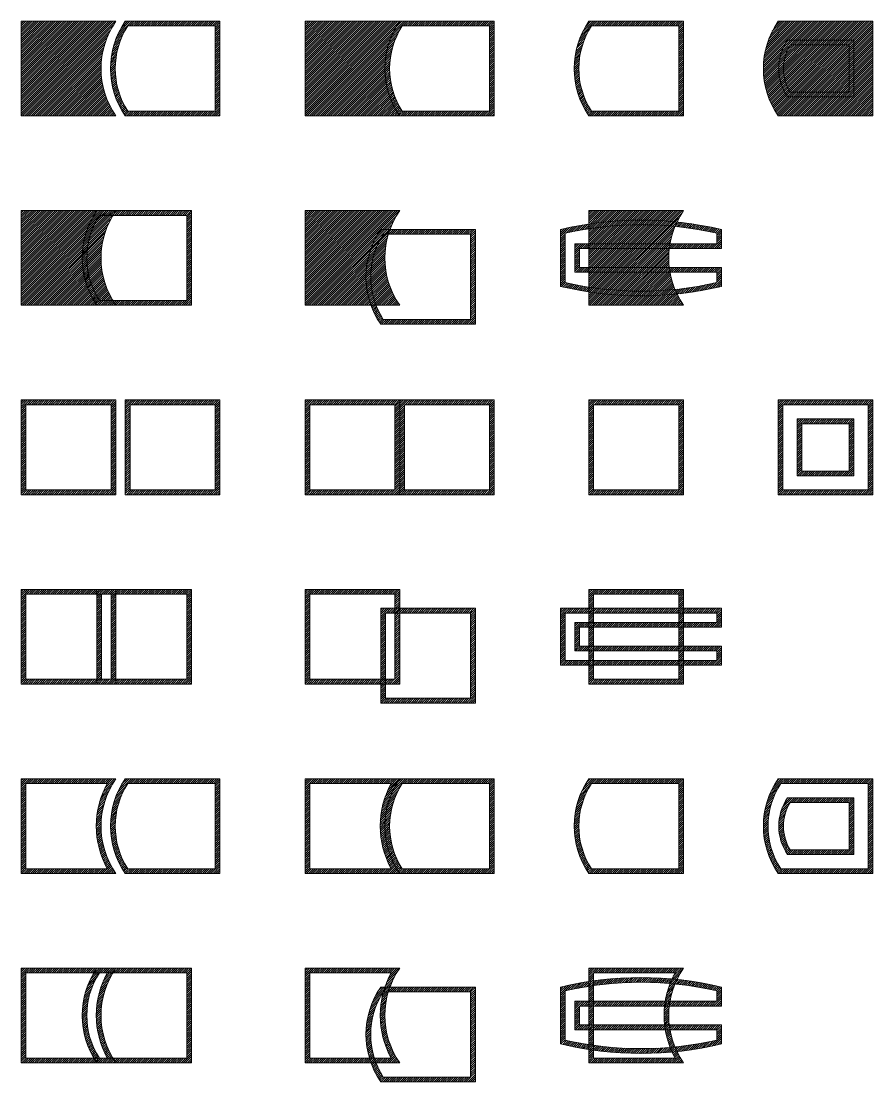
# Model space of a CAD drawing. Header units: millimetres. Extents: x 10 to 100, y -172 to 60.
# Drawn here: x 10 to 100, y -172 to -60 of the extents above; entities that cross this region are included whole.
import ezdxf

# ---------------------------------------------------------------- set-up
doc = ezdxf.new("R2010")
doc.units = ezdxf.units.MM
for name, color, linetype, lineweight, true_color in [('layer 22', 178, 'Continuous', 25, 0x000000), ('layer 23', 178, 'Continuous', 25, 0x000000), ('layer 24', 178, 'Continuous', 25, 0x000000), ('layer 25', 178, 'Continuous', 25, 0x000000), ('layer 26', 178, 'Continuous', 25, 0x000000), ('layer 27', 178, 'Continuous', 25, 0x000000), ('layer 28', 178, 'Continuous', 25, 0x000000), ('layer 29', 178, 'Continuous', 25, 0x000000), ('layer 30', 178, 'Continuous', 25, 0x000000), ('layer 31', 178, 'Continuous', 25, 0x000000), ('layer 32', 178, 'Continuous', 25, 0x000000), ('layer 33', 178, 'Continuous', 25, 0x000000), ('layer 34', 178, 'Continuous', 25, 0x000000), ('layer 35', 178, 'Continuous', 25, 0x000000), ('layer 36', 178, 'Continuous', 25, 0x000000), ('layer 37', 178, 'Continuous', 25, 0x000000), ('layer 38', 178, 'Continuous', 25, 0x000000), ('layer 39', 178, 'Continuous', 25, 0x000000), ('layer 40', 178, 'Continuous', 25, 0x000000), ('layer 41', 178, 'Continuous', 25, 0x000000), ('layer 42', 178, 'Continuous', 25, 0x000000)]:
    doc.layers.add(name, color=color, linetype=linetype, lineweight=lineweight, true_color=true_color)
pattern_1 = [(45, (0, 0), (-0.1122532015133644, 0.1122532015133644), [])]

msp = doc.modelspace()

# ---------------------------------------------------------------- hatches: boundary and pattern name
at = {"layer": 'layer 22', "lineweight": 0, "true_color": 0x00ffff, "transparency": 33554687}
h = msp.add_hatch(dxfattribs=at)
h.set_pattern_fill('ANSI31', color=4, scale=0.05, style=0)
h.set_pattern_definition(pattern_1)
edge = h.paths.add_edge_path(flags=0)
edge.add_line((10, -70), (20, -70))
edge.add_arc((27.21453078830334, -65), 8.777781866472694, 145.2762693996947, 214.7237306003053, ccw=False)
edge.add_line((20, -60), (10, -60))
edge.add_line((10, -60), (10, -70))
edge = h.paths.add_edge_path(flags=0)
edge.add_line((21, -70), (31, -70))
edge.add_line((31, -70), (31, -60))
edge.add_line((31, -60), (21, -60))
edge.add_arc((28.21453078830335, -65), 8.777781866472699, 145.2762693996948, 214.7237306003052)
edge = h.paths.add_edge_path(flags=0)
edge.add_line((21.26674893875566, -69.5), (30.5, -69.5))
edge.add_line((30.5, -69.5), (30.5, -60.5))
edge.add_line((30.5, -60.5), (21.26674893875566, -60.5))
edge.add_arc((28.21453078830335, -65), 8.277781866472699, 147.0693246584784, 212.9306753415216)
at = {"layer": 'layer 23', "lineweight": 0, "true_color": 0x00ffff, "transparency": 33554687}
h = msp.add_hatch(dxfattribs=at)
h.set_pattern_fill('ANSI31', color=4, scale=0.05, style=0)
h.set_pattern_definition(pattern_1)
edge = h.paths.add_edge_path(flags=0)
edge.add_line((40, -70), (50, -70))
edge.add_arc((57.21453078830334, -65), 8.777781866472694, 145.2762693996947, 214.7237306003053, ccw=False)
edge.add_line((50, -60), (40, -60))
edge.add_line((40, -60), (40, -70))
h = msp.add_hatch(dxfattribs=at)
h.set_pattern_fill('ANSI31', color=4, scale=0.05, style=0)
h.set_pattern_definition(pattern_1)
edge = h.paths.add_edge_path(flags=0)
edge.add_line((50, -70), (60, -70))
edge.add_line((60, -70), (60, -60))
edge.add_line((60, -60), (50, -60))
edge.add_arc((57.21453078830335, -65), 8.777781866472699, 145.2762693996948, 214.7237306003052)
edge = h.paths.add_edge_path(flags=0)
edge.add_line((50.26674893875566, -69.5), (59.5, -69.5))
edge.add_line((59.5, -69.5), (59.5, -60.5))
edge.add_line((59.5, -60.5), (50.26674893875566, -60.5))
edge.add_arc((57.21453078830335, -65), 8.277781866472699, 147.0693246584784, 212.9306753415216)
at = {"layer": 'layer 24', "lineweight": 0, "true_color": 0x00ffff, "transparency": 33554687}
h = msp.add_hatch(dxfattribs=at)
h.set_pattern_fill('ANSI31', color=4, scale=0.05, style=0)
h.set_pattern_definition(pattern_1)
edge = h.paths.add_edge_path(flags=0)
edge.add_line((80, -60), (70, -60))
edge.add_arc((77.21453078830336, -65.00000000000001), 8.777781866472708, 145.2762693996947, 214.7237306003051)
edge.add_line((69.99999999999999, -70), (80, -70))
edge.add_line((80, -70), (80, -60))
edge = h.paths.add_edge_path(flags=0)
edge.add_line((70.26674893875567, -69.5), (79.5, -69.5))
edge.add_line((79.5, -69.5), (79.5, -60.5))
edge.add_line((79.5, -60.5), (70.26674893875567, -60.5))
edge.add_arc((77.21453078830335, -65), 8.277781866472699, 147.0693246584783, 212.9306753415216)
at = {"layer": 'layer 25', "lineweight": 0, "true_color": 0x00ffff, "transparency": 33554687}
h = msp.add_hatch(dxfattribs=at)
h.set_pattern_fill('ANSI31', color=4, scale=0.05, style=0)
h.set_pattern_definition(pattern_1)
edge = h.paths.add_edge_path(flags=0)
edge.add_line((90, -70), (100, -70))
edge.add_line((100, -70), (100, -60))
edge.add_line((100, -60), (90, -60))
edge.add_arc((97.21453078830335, -65), 8.777781866472699, 145.2762693996948, 214.7237306003052)
at = {"layer": 'layer 26', "lineweight": 0, "true_color": 0x00ffff, "transparency": 33554687}
h = msp.add_hatch(dxfattribs=at)
h.set_pattern_fill('ANSI31', color=4, scale=0.05, style=0)
h.set_pattern_definition(pattern_1)
edge = h.paths.add_edge_path(flags=0)
edge.add_line((10, -90), (20, -90))
edge.add_arc((27.21453078830334, -85), 8.777781866472694, 145.2762693996947, 214.7237306003053, ccw=False)
edge.add_line((20, -80), (10, -80))
edge.add_line((10, -80), (10, -90))
h = msp.add_hatch(dxfattribs=at)
h.set_pattern_fill('ANSI31', color=4, scale=0.05, style=0)
h.set_pattern_definition(pattern_1)
edge = h.paths.add_edge_path(flags=0)
edge.add_line((20, -90), (28, -90))
edge.add_line((28, -90), (28, -80))
edge.add_line((28, -80), (20, -80))
edge.add_line((20, -80), (18, -80))
edge.add_arc((25.21453078830332, -85), 8.77778186647266, 145.2762693996948, 149.1589601929097)
edge.add_arc((25.21453078830336, -85), 8.777781866472708, 149.1589601929097, 210.8410398070903)
edge.add_arc((25.21453078830338, -85), 8.777781866472747, 210.8410398070905, 214.7237306003054)
edge.add_line((18.00000000000001, -90.00000000000004), (20, -90))
edge = h.paths.add_edge_path(flags=0)
edge.add_arc((25.21453078830335, -85), 8.277781866472699, 147.0693246584784, 212.9306753415216)
edge.add_line((18.26674893875566, -89.5), (19.10113221792302, -89.5))
edge.add_line((19.10113221792302, -89.5), (19.67798950629759, -89.5))
edge.add_line((19.67798950629759, -89.5), (27.5, -89.5))
edge.add_line((27.5, -89.5), (27.5, -80.5))
edge.add_line((27.5, -80.5), (19.67798950629759, -80.5))
edge.add_line((19.67798950629759, -80.5), (19.10113221792302, -80.5))
edge.add_line((19.10113221792302, -80.5), (18.26674893875566, -80.5))
at = {"layer": 'layer 27', "lineweight": 0, "true_color": 0x00ffff, "transparency": 33554687}
h = msp.add_hatch(dxfattribs=at)
h.set_pattern_fill('ANSI31', color=4, scale=0.05, style=0)
h.set_pattern_definition(pattern_1)
edge = h.paths.add_edge_path(flags=0)
edge.add_arc((57.21453078830334, -85), 8.777781866472688, 145.2762693996947, 160.0151297350857, ccw=False)
edge.add_line((50, -80), (40, -80))
edge.add_line((40, -80), (40, -90))
edge.add_line((40, -90), (46.96532146283603, -90))
edge.add_arc((55.21453078830336, -86.99999999999999), 8.777781866472719, 199.9848702649143, 214.7237306003053)
edge.add_line((48, -92), (58, -92))
edge.add_line((58, -92), (58, -82))
edge.add_line((58, -82), (48.96532146283603, -82))
edge = h.paths.add_edge_path(flags=0)
edge.add_arc((55.21453078830337, -87.00000000000001), 8.277781866472711, 201.2486407853249, 212.9306753415214)
edge.add_line((48.26674893875566, -91.5), (57.5, -91.5))
edge.add_line((57.5, -91.5), (57.5, -82.5))
edge.add_line((57.5, -82.5), (48.80028961661252, -82.5))
edge.add_arc((57.21453078830334, -85), 8.777781866472692, 163.4525086522772, 214.7237306003053)
edge.add_line((50, -90), (47.4995017780595, -90))
at = {"layer": 'layer 28', "lineweight": 0, "true_color": 0x00ffff, "transparency": 33554687}
h = msp.add_hatch(dxfattribs=at)
h.set_pattern_fill('ANSI31', color=4, scale=0.05, style=0)
h.set_pattern_definition(pattern_1)
edge = h.paths.add_edge_path(flags=0)
edge.add_arc((87.21453078830329, -85.00000000000004), 8.777781866472685, 145.2762693996943, 154.3137927756256, ccw=False)
edge.add_line((80, -80), (70, -80))
edge.add_line((70, -80), (70, -81.41329884846775))
edge.add_arc((75.5, -117.5000000000009), 36.50342449688882, 98.66580211754861, 103.4652080948114)
edge.add_line((67, -82), (67.00000000000001, -88))
edge.add_arc((75.50000000000017, -52.49999999999924), 36.50342449688873, 256.5347919051883, 261.334197882451)
edge.add_line((69.99999999999996, -88.58670115153225), (70, -90))
edge.add_line((70, -90), (80, -90))
edge.add_arc((87.21453078830335, -84.99999999999999), 8.777781866472715, 205.686207224374, 214.7237306003053, ccw=False)
edge.add_arc((75.49999999999993, -52.49999999999899), 36.50342449688896, 275.9818666674572, 283.4652080948114)
edge.add_line((83.99999999999999, -88), (84, -86))
edge.add_line((84, -86), (78.49389695265947, -86))
edge.add_arc((87.2145307883033, -85), 8.777781866472672, 173.4584332226382, 186.5415667773618, ccw=False)
edge.add_line((78.49389695265945, -84), (84, -84))
edge.add_line((84, -84), (84, -82))
edge.add_arc((75.49999999999991, -117.5000000000008), 36.50342449688876, 76.53479190518846, 84.01813333254272)
edge = h.paths.add_edge_path(flags=0)
edge.add_arc((75.50000000000017, -52.49999999999909), 36.0034244968889, 257.1616537005195, 261.2129051655607, ccw=False)
edge.add_line((67.49999999999996, -87.60336985964614), (67.5, -82.39663014035386))
edge.add_arc((75.50000000000001, -117.5000000000008), 36.00342449688876, 98.7870948344389, 102.83834629948018, ccw=False)
edge.add_line((70.00000000000006, -81.91915437341163), (70, -83.5))
edge.add_line((70, -83.5), (68.5, -83.5))
edge.add_line((68.5, -83.5), (68.5, -86.5))
edge.add_line((68.5, -86.5), (70, -86.5))
edge.add_line((70, -86.5), (69.99999999999994, -88.08084562658837))
h.paths.add_polyline_path([(70, -84), (69, -84), (69, -86), (70, -86)], flags=0)
edge = h.paths.add_edge_path(flags=0)
edge.add_arc((87.21453078830334, -84.99999999999999), 8.777781866472692, 157.7482103813662, 170.1606632593038, ccw=False)
edge.add_arc((75.49999999999997, -117.5000000000009), 36.00342449688884, 77.16165370051982, 84.27666430624998, ccw=False)
edge.add_line((83.5, -82.39663014035386), (83.5, -83.5))
edge.add_line((83.5, -83.5), (78.56586300098621, -83.5))
edge = h.paths.add_edge_path(flags=0)
edge.add_arc((87.21453078830336, -84.99999999999999), 8.777781866472727, 189.8393367406964, 202.2517896186341, ccw=False)
edge.add_line((78.56586300098621, -86.5), (83.5, -86.5))
edge.add_line((83.5, -86.5), (83.49999999999999, -87.60336985964614))
edge.add_arc((75.49999999999994, -52.49999999999898), 36.00342449688897, 275.7233356937501, 282.8383462994801, ccw=False)
at = {"layer": 'layer 29', "lineweight": 0, "true_color": 0x00ffff, "transparency": 33554687}
h = msp.add_hatch(dxfattribs=at)
h.set_pattern_fill('ANSI31', color=4, scale=0.05, style=0)
h.set_pattern_definition(pattern_1)
h.paths.add_polyline_path([(10, -110), (20, -110), (20, -100), (10, -100)], flags=0)
h.paths.add_polyline_path([(10.5, -109.5), (19.5, -109.5), (19.5, -100.5), (10.5, -100.5)], flags=0)
h = msp.add_hatch(dxfattribs=at)
h.set_pattern_fill('ANSI31', color=4, scale=0.05, style=0)
h.set_pattern_definition(pattern_1)
h.paths.add_polyline_path([(21, -110), (31, -110), (31, -100), (21, -100)], flags=0)
h.paths.add_polyline_path([(21.5, -109.5), (30.5, -109.5), (30.5, -100.5), (21.5, -100.5)], flags=0)
at = {"layer": 'layer 30', "lineweight": 0, "true_color": 0x00ffff, "transparency": 33554687}
h = msp.add_hatch(dxfattribs=at)
h.set_pattern_fill('ANSI31', color=4, scale=0.05, style=0)
h.set_pattern_definition(pattern_1)
h.paths.add_polyline_path([(50, -100), (40, -100), (40, -110), (50, -110), (60, -110), (60, -100)], flags=0)
h.paths.add_polyline_path([(40.5, -109.5), (49.5, -109.5), (49.5, -100.5), (40.5, -100.5)], flags=0)
h.paths.add_polyline_path([(50.5, -109.5), (59.5, -109.5), (59.5, -100.5), (50.5, -100.5)], flags=0)
at = {"layer": 'layer 31', "lineweight": 0, "true_color": 0x00ffff, "transparency": 33554687}
h = msp.add_hatch(dxfattribs=at)
h.set_pattern_fill('ANSI31', color=4, scale=0.05, style=0)
h.set_pattern_definition(pattern_1)
h.paths.add_polyline_path([(80, -100), (70, -100), (70, -110), (80, -110)], flags=0)
h.paths.add_polyline_path([(79.5, -100.5), (70.5, -100.5), (70.5, -109.5), (79.49999999999999, -109.5)], flags=0)
at = {"layer": 'layer 32', "lineweight": 0, "true_color": 0x00ffff, "transparency": 33554687}
h = msp.add_hatch(dxfattribs=at)
h.set_pattern_fill('ANSI31', color=4, scale=0.05, style=0)
h.set_pattern_definition(pattern_1)
h.paths.add_polyline_path([(90, -110), (100, -110), (100, -100), (90, -100)], flags=0)
h.paths.add_polyline_path([(90.5, -109.5), (99.5, -109.5), (99.5, -100.5), (90.5, -100.5)], flags=0)
h = msp.add_hatch(dxfattribs=at)
h.set_pattern_fill('ANSI31', color=4, scale=0.05, style=0)
h.set_pattern_definition(pattern_1)
h.paths.add_polyline_path([(92, -108), (98, -108), (98, -102), (92, -102)], flags=0)
h.paths.add_polyline_path([(92.5, -107.5), (97.5, -107.5), (97.5, -102.5), (92.5, -102.5)], flags=0)
at = {"layer": 'layer 33', "lineweight": 0, "true_color": 0x00ffff, "transparency": 33554687}
h = msp.add_hatch(dxfattribs=at)
h.set_pattern_fill('ANSI31', color=4, scale=0.05, style=0)
h.set_pattern_definition(pattern_1)
h.paths.add_polyline_path([(18, -120), (10, -120), (10, -130), (18, -130), (20, -130), (28, -130), (28, -120), (20, -120)], flags=0)
h.paths.add_polyline_path([(18, -120.5), (10.5, -120.5), (10.5, -129.5), (18, -129.5)], flags=0)
h.paths.add_polyline_path([(19.5, -120.5), (18.5, -120.5), (18.5, -129.5), (19.5, -129.5)], flags=0)
h.paths.add_polyline_path([(20, -129.5), (27.5, -129.5), (27.5, -120.5), (20, -120.5)], flags=0)
at = {"layer": 'layer 34', "lineweight": 0, "true_color": 0x00ffff, "transparency": 33554687}
h = msp.add_hatch(dxfattribs=at)
h.set_pattern_fill('ANSI31', color=4, scale=0.05, style=0)
h.set_pattern_definition(pattern_1)
h.paths.add_polyline_path([(50, -122), (50, -120), (40, -120), (40, -130), (48, -130), (48, -132), (58, -132), (58, -122)], flags=0)
h.paths.add_polyline_path([(49.5, -122), (49.5, -120.5), (40.5, -120.5), (40.5, -129.5), (48, -129.5), (48, -122)], flags=0)
h.paths.add_polyline_path([(49.5, -122.5), (48.5, -122.5), (48.5, -129.5), (49.5, -129.5)], flags=0)
h.paths.add_polyline_path([(48.5, -130), (48.5, -131.5), (57.5, -131.5), (57.5, -122.5), (50, -122.5), (50, -130)], flags=0)
at = {"layer": 'layer 35', "lineweight": 0, "true_color": 0x00ffff, "transparency": 33554687}
h = msp.add_hatch(dxfattribs=at)
h.set_pattern_fill('ANSI31', color=4, scale=0.05, style=0)
h.set_pattern_definition(pattern_1)
h.paths.add_polyline_path([(80, -122), (80, -120), (70, -120), (70, -122), (67, -122), (67, -128), (70, -128), (70, -130), (80, -130), (80, -128), (84, -128), (84, -126), (80, -126), (80, -124), (84, -124), (84, -122)], flags=0)
h.paths.add_polyline_path([(79.5, -122), (79.5, -120.5), (70.5, -120.5), (70.5, -122)], flags=0)
h.paths.add_polyline_path([(70, -127.5), (67.5, -127.5), (67.5, -122.5), (70, -122.5), (70, -123.5), (68.5, -123.5), (68.5, -126.5), (70, -126.5)], flags=0)
h.paths.add_polyline_path([(70.5, -122.5), (70.5, -123.5), (79.5, -123.5), (79.5, -122.5)], flags=0)
h.paths.add_polyline_path([(80, -122.5), (83.5, -122.5), (83.5, -123.5), (80, -123.5)], flags=0)
h.paths.add_polyline_path([(79.5, -124), (70.5, -124), (70.5, -126), (79.5, -126)], flags=0)
h.paths.add_polyline_path([(70.5, -126.5), (79.5, -126.5), (79.5, -127.5), (70.5, -127.5)], flags=0)
h.paths.add_polyline_path([(80, -126.5), (83.5, -126.5), (83.5, -127.5), (80, -127.5)], flags=0)
h.paths.add_polyline_path([(79.5, -128), (70.5, -128), (70.5, -129.5), (79.5, -129.5)], flags=0)
h.paths.add_polyline_path([(70, -124), (69, -124), (69, -126), (70, -126)], flags=0)
at = {"layer": 'layer 36', "lineweight": 0, "true_color": 0x00ffff, "transparency": 33554687}
h = msp.add_hatch(dxfattribs=at)
h.set_pattern_fill('ANSI31', color=4, scale=0.05, style=0)
h.set_pattern_definition(pattern_1)
edge = h.paths.add_edge_path(flags=0)
edge.add_line((10, -150), (20, -150))
edge.add_arc((27.21453078830334, -145), 8.777781866472694, 145.2762693996947, 214.7237306003053, ccw=False)
edge.add_line((20, -140), (10, -140))
edge.add_line((10, -140), (10, -150))
edge = h.paths.add_edge_path(flags=0)
edge.add_line((10.5, -149.5), (19.10113221792301, -149.5))
edge.add_arc((27.21453078830335, -145), 9.277781866472697, 150.9855799822539, 209.0144200177461, ccw=False)
edge.add_line((19.10113221792302, -140.5), (10.5, -140.5))
edge.add_line((10.5, -140.5), (10.5, -149.5))
edge = h.paths.add_edge_path(flags=0)
edge.add_line((21, -150), (31, -150))
edge.add_line((31, -150), (31, -140))
edge.add_line((31, -140), (21, -140))
edge.add_arc((28.21453078830335, -145), 8.777781866472699, 145.2762693996948, 214.7237306003052)
edge = h.paths.add_edge_path(flags=0)
edge.add_line((21.26674893875566, -149.5), (30.5, -149.5))
edge.add_line((30.5, -149.5), (30.5, -140.5))
edge.add_line((30.5, -140.5), (21.26674893875566, -140.5))
edge.add_arc((28.21453078830335, -145), 8.277781866472699, 147.0693246584784, 212.9306753415216)
at = {"layer": 'layer 37', "lineweight": 0, "true_color": 0x00ffff, "transparency": 33554687}
h = msp.add_hatch(dxfattribs=at)
h.set_pattern_fill('ANSI31', color=4, scale=0.05, style=0)
h.set_pattern_definition(pattern_1)
edge = h.paths.add_edge_path(flags=0)
edge.add_line((40, -150), (50, -150))
edge.add_arc((57.21453078830334, -145), 8.777781866472694, 145.2762693996947, 214.7237306003053, ccw=False)
edge.add_line((50, -140), (40, -140))
edge.add_line((40, -140), (40, -150))
edge = h.paths.add_edge_path(flags=0)
edge.add_line((40.5, -149.5), (49.10113221792301, -149.5))
edge.add_arc((57.21453078830334, -145), 9.2777818664727, 150.9855799822539, 209.0144200177461, ccw=False)
edge.add_line((49.10113221792301, -140.5), (40.5, -140.5))
edge.add_line((40.5, -140.5), (40.5, -149.5))
h = msp.add_hatch(dxfattribs=at)
h.set_pattern_fill('ANSI31', color=4, scale=0.05, style=0)
h.set_pattern_definition(pattern_1)
edge = h.paths.add_edge_path(flags=0)
edge.add_line((50, -150), (60, -150))
edge.add_line((60, -150), (60, -140))
edge.add_line((60, -140), (50, -140))
edge.add_arc((57.21453078830334, -145), 8.777781866472694, 145.2762693996947, 214.7237306003053)
edge = h.paths.add_edge_path(flags=0)
edge.add_line((50.26674893875566, -149.5), (59.5, -149.5))
edge.add_line((59.5, -149.5), (59.5, -140.5))
edge.add_line((59.5, -140.5), (50.26674893875566, -140.5))
edge.add_arc((57.21453078830335, -145), 8.277781866472699, 147.0693246584784, 212.9306753415216)
at = {"layer": 'layer 38', "lineweight": 0, "true_color": 0x00ffff, "transparency": 33554687}
h = msp.add_hatch(dxfattribs=at)
h.set_pattern_fill('ANSI31', color=4, scale=0.05, style=0)
h.set_pattern_definition(pattern_1)
edge = h.paths.add_edge_path(flags=0)
edge.add_line((80, -140), (70, -140))
edge.add_arc((77.21453078830336, -145), 8.777781866472708, 145.2762693996947, 214.7237306003051)
edge.add_line((69.99999999999999, -150), (80, -150))
edge.add_line((80, -150), (80, -140))
edge = h.paths.add_edge_path(flags=0)
edge.add_line((79.5, -140.5), (70.26674893875567, -140.5))
edge.add_arc((77.21453078830335, -145), 8.277781866472694, 147.0693246584783, 212.9306753415216)
edge.add_line((70.26674893875567, -149.5), (79.5, -149.5))
edge.add_line((79.5, -149.5), (79.5, -140.5))
at = {"layer": 'layer 39', "lineweight": 0, "true_color": 0x00ffff, "transparency": 33554687}
h = msp.add_hatch(dxfattribs=at)
h.set_pattern_fill('ANSI31', color=4, scale=0.05, style=0)
h.set_pattern_definition(pattern_1)
edge = h.paths.add_edge_path(flags=0)
edge.add_line((90, -150), (100, -150))
edge.add_line((100, -150), (100, -140))
edge.add_line((100, -140), (90, -140))
edge.add_arc((97.21453078830335, -145), 8.777781866472699, 145.2762693996948, 214.7237306003052)
edge = h.paths.add_edge_path(flags=0)
edge.add_line((90.26674893875567, -149.5), (99.5, -149.5))
edge.add_line((99.5, -149.5), (99.5, -140.5))
edge.add_line((99.5, -140.5), (90.26674893875567, -140.5))
edge.add_arc((97.21453078830335, -145), 8.277781866472699, 147.0693246584783, 212.9306753415216)
edge = h.paths.add_edge_path(flags=0)
edge.add_line((91, -148), (98, -148))
edge.add_line((98, -148), (98, -142))
edge.add_line((98, -142), (91, -142))
edge.add_arc((95.328718472982, -145), 5.266669119883619, 145.2762693996947, 214.7237306003053)
edge = h.paths.add_edge_path(flags=0)
edge.add_line((91.27025392361706, -147.5), (97.5, -147.5))
edge.add_line((97.5, -147.5), (97.5, -142.5))
edge.add_line((97.5, -142.5), (91.27025392361706, -142.5))
edge.add_arc((95.32871847298202, -145), 4.766669119883624, 148.3670756371744, 211.6329243628256)
at = {"layer": 'layer 40', "lineweight": 0, "true_color": 0x00ffff, "transparency": 33554687}
h = msp.add_hatch(dxfattribs=at)
h.set_pattern_fill('ANSI31', color=4, scale=0.05, style=0)
h.set_pattern_definition(pattern_1)
edge = h.paths.add_edge_path(flags=0)
edge.add_line((10, -170), (20, -170))
edge.add_arc((27.21453078830334, -165), 8.777781866472694, 145.2762693996947, 214.7237306003053, ccw=False)
edge.add_line((20, -160), (10, -160))
edge.add_line((10, -160), (10, -170))
edge = h.paths.add_edge_path(flags=0)
edge.add_line((10.5, -169.5), (19.10113221792301, -169.5))
edge.add_arc((27.21453078830335, -165), 9.277781866472697, 150.9855799822538, 209.014420017746, ccw=False)
edge.add_line((19.10113221792303, -160.5), (10.5, -160.5))
edge.add_line((10.5, -160.5), (10.5, -169.5))
h = msp.add_hatch(dxfattribs=at)
h.set_pattern_fill('ANSI31', color=4, scale=0.05, style=0)
h.set_pattern_definition(pattern_1)
edge = h.paths.add_edge_path(flags=0)
edge.add_line((20, -170), (28, -170))
edge.add_line((28, -170), (28, -160))
edge.add_line((28, -160), (20, -160))
edge.add_line((20, -160), (18, -160))
edge.add_arc((25.21453078830332, -165), 8.77778186647266, 145.2762693996948, 149.1589601929097)
edge.add_arc((25.21453078830336, -165), 8.777781866472708, 149.1589601929097, 210.8410398070903)
edge.add_arc((25.21453078830338, -165), 8.777781866472747, 210.8410398070905, 214.7237306003054)
edge.add_line((18.00000000000001, -170.0000000000001), (20, -170))
edge = h.paths.add_edge_path(flags=0)
edge.add_arc((25.21453078830335, -165), 8.277781866472699, 147.0693246584784, 212.9306753415216)
edge.add_line((18.26674893875566, -169.5), (19.10113221792302, -169.5))
edge.add_line((19.10113221792302, -169.5), (19.67798950629759, -169.5))
edge.add_line((19.67798950629759, -169.5), (27.5, -169.5))
edge.add_line((27.5, -169.5), (27.5, -160.5))
edge.add_line((27.5, -160.5), (19.67798950629759, -160.5))
edge.add_line((19.67798950629759, -160.5), (19.10113221792302, -160.5))
edge.add_line((19.10113221792302, -160.5), (18.26674893875566, -160.5))
at = {"layer": 'layer 41', "lineweight": 0, "true_color": 0x00ffff, "transparency": 33554687}
h = msp.add_hatch(dxfattribs=at)
h.set_pattern_fill('ANSI31', color=4, scale=0.05, style=0)
h.set_pattern_definition(pattern_1)
edge = h.paths.add_edge_path(flags=0)
edge.add_arc((57.21453078830334, -165), 8.777781866472688, 145.2762693996947, 160.0151297350857, ccw=False)
edge.add_line((50, -160), (40, -160))
edge.add_line((40, -160), (40, -170))
edge.add_line((40, -170), (46.96532146283603, -170))
edge.add_arc((55.21453078830336, -167), 8.777781866472719, 199.9848702649143, 214.7237306003053)
edge.add_line((47.99999999999999, -172), (58, -172))
edge.add_line((58, -172), (58, -162))
edge.add_line((58, -162), (48.96532146283604, -162))
edge = h.paths.add_edge_path(flags=0)
edge.add_arc((57.21453078830334, -165), 9.277781866472685, 150.985579982254, 161.1341690476051, ccw=False)
edge.add_line((49.10113221792302, -160.5), (40.5, -160.5))
edge.add_line((40.5, -160.5), (40.5, -169.5))
edge.add_line((40.5, -169.5), (46.80028961661253, -169.5))
edge.add_arc((55.21453078830336, -167), 8.777781866472704, 145.2762693996948, 196.5474913477227, ccw=False)
edge.add_line((48, -162), (48.43516655381293, -162))
edge = h.paths.add_edge_path(flags=0)
edge.add_arc((55.21453078830337, -167), 8.277781866472711, 201.2486407853249, 212.9306753415214)
edge.add_line((48.26674893875566, -171.5), (57.5, -171.5))
edge.add_line((57.5, -171.5), (57.5, -162.5))
edge.add_line((57.5, -162.5), (48.80028961661252, -162.5))
edge.add_arc((57.21453078830334, -165), 8.777781866472692, 163.4525086522772, 214.7237306003053)
edge.add_line((50, -170), (47.4995017780595, -170))
edge = h.paths.add_edge_path(flags=0)
edge.add_line((48.27992187901975, -162.5), (48.26674893875566, -162.5))
edge.add_arc((55.21453078830336, -167), 8.277781866472713, 147.0693246584784, 197.5785652084535)
edge.add_line((47.32329054174487, -169.5), (49.10113221792301, -169.5))
edge.add_arc((57.21453078830334, -165), 9.2777818664727, 164.3678066965574, 209.0144200177461, ccw=False)
at = {"layer": 'layer 42', "lineweight": 0, "true_color": 0x00ffff, "transparency": 33554687}
h = msp.add_hatch(dxfattribs=at)
h.set_pattern_fill('ANSI31', color=4, scale=0.05, style=0)
h.set_pattern_definition(pattern_1)
edge = h.paths.add_edge_path(flags=0)
edge.add_arc((87.2145307883033, -165.0000000000001), 8.77778186647269, 145.2762693996943, 154.3137927756257, ccw=False)
edge.add_line((80, -160), (70, -160))
edge.add_line((70, -160), (70, -161.4132988484677))
edge.add_arc((75.49999999999999, -197.5000000000008), 36.50342449688872, 98.66580211754861, 103.4652080948114)
edge.add_line((67, -162), (67.00000000000001, -168))
edge.add_arc((75.50000000000017, -132.4999999999992), 36.50342449688873, 256.5347919051883, 261.334197882451)
edge.add_line((69.99999999999996, -168.5867011515322), (70, -170))
edge.add_line((70, -170), (80, -170))
edge.add_arc((87.21453078830335, -165), 8.777781866472715, 205.686207224374, 214.7237306003053, ccw=False)
edge.add_arc((75.49999999999993, -132.499999999999), 36.50342449688896, 275.9818666674572, 283.4652080948114)
edge.add_line((83.99999999999996, -168), (84, -166))
edge.add_line((84, -166), (78.49389695265947, -166))
edge.add_arc((87.2145307883033, -165), 8.777781866472672, 173.4584332226382, 186.5415667773618, ccw=False)
edge.add_line((78.49389695265945, -164), (84, -164))
edge.add_line((84, -164), (84, -162))
edge.add_arc((75.4999999999999, -197.5000000000009), 36.50342449688883, 76.53479190518846, 84.0181333325427)
edge = h.paths.add_edge_path(flags=0)
edge.add_arc((87.21453078830325, -165), 9.277781866472619, 150.9855799822536, 155.441043755676, ccw=False)
edge.add_line((79.10113221792301, -160.5), (70.5, -160.5))
edge.add_line((70.5, -160.5), (70.5, -161.340630536471))
edge.add_arc((75.49999999999996, -197.5000000000009), 36.50342449688879, 84.8509489420448, 97.87275047779212, ccw=False)
edge = h.paths.add_edge_path(flags=0)
edge.add_arc((75.49999999999989, -132.4999999999989), 36.003424496889, 257.1616537005201, 261.21290516556127, ccw=False)
edge.add_line((67.5, -167.6033698596461), (67.5, -162.3966301403539))
edge.add_arc((75.49999999999993, -197.5000000000009), 36.0034244968888, 98.78709483443879, 102.83834629948012, ccw=False)
edge.add_line((70.00000000000004, -161.9191543734117), (70, -163.5))
edge.add_line((70, -163.5), (68.5, -163.5))
edge.add_line((68.5, -163.5), (68.5, -166.5))
edge.add_line((68.5, -166.5), (70, -166.5))
edge.add_line((70, -166.5), (70, -168.0808456265883))
edge = h.paths.add_edge_path(flags=0)
edge.add_arc((75.4999999999999, -197.5000000000009), 36.00342449688881, 85.10640626236392, 97.98279183048959, ccw=False)
edge.add_arc((87.2145307883033, -165.0000000000001), 9.277781866472685, 158.6866061693362, 170.6957759351739)
edge.add_line((78.05880927867616, -163.5), (70.5, -163.5))
edge.add_line((70.5, -163.5), (70.50000000000001, -161.8454550512405))
edge = h.paths.add_edge_path(flags=0)
edge.add_arc((75.49999999999997, -197.5000000000009), 36.00342449688884, 77.16165370051982, 84.27666430624998, ccw=False)
edge.add_line((83.50000000000001, -162.3966301403539), (83.5, -163.5))
edge.add_line((83.5, -163.5), (78.56586300098621, -163.5))
edge.add_arc((87.21453078830334, -165), 8.777781866472692, 157.7482103813662, 170.1606632593038, ccw=False)
edge = h.paths.add_edge_path(flags=0)
edge.add_arc((87.21453078830332, -165), 9.277781866472681, 173.8123893132156, 186.1876106867842, ccw=False)
edge.add_line((77.99079855228035, -164), (70.5, -164))
edge.add_line((70.5, -164), (70.5, -166))
edge.add_line((70.5, -166), (77.99079855228035, -166))
h.paths.add_polyline_path([(70, -164), (69, -164), (69, -166), (70, -166)], flags=0)
edge = h.paths.add_edge_path(flags=0)
edge.add_line((70.5, -166.5), (78.05880927867616, -166.5))
edge.add_arc((87.2145307883033, -165), 9.277781866472674, 189.3042240648255, 201.3133938306633)
edge.add_arc((75.49999999999989, -132.4999999999991), 36.00342449688886, 262.01720816951035, 274.893593737636, ccw=False)
edge.add_line((70.49999999999996, -168.1545449487595), (70.5, -166.5))
edge = h.paths.add_edge_path(flags=0)
edge.add_line((78.56586300098621, -166.5), (83.5, -166.5))
edge.add_line((83.5, -166.5), (83.49999999999999, -167.6033698596461))
edge.add_arc((75.49999999999994, -132.499999999999), 36.00342449688897, 275.7233356937501, 282.8383462994801, ccw=False)
edge.add_arc((87.21453078830336, -165), 8.777781866472727, 189.8393367406964, 202.2517896186341, ccw=False)
edge = h.paths.add_edge_path(flags=0)
edge.add_arc((75.49999999999993, -132.4999999999992), 36.50342449688873, 262.127249522208, 275.14905105795515, ccw=False)
edge.add_line((70.5, -168.6593694635291), (70.5, -169.5))
edge.add_line((70.5, -169.5), (79.10113221792301, -169.5))
edge.add_arc((87.21453078830345, -165.0000000000001), 9.27778186647275, 204.5589562443231, 209.0144200177454, ccw=False)

# ---------------------------------------------------------------- linework, layer by layer
at = {"layer": 'layer 22', "color": 2, "lineweight": 13, "true_color": 0xffff00}
msp.add_lwpolyline([(10, -70), (20, -70, -0.3126502156338703), (20, -60), (10, -60), (10, -70)], format="xyb", dxfattribs=at)
at = {"layer": 'layer 22', "color": 3, "lineweight": 13, "true_color": 0x00ff00}
msp.add_lwpolyline([(21, -70), (31, -70), (31, -60), (21, -60, 0.3126502156338701), (21, -70)], format="xyb", dxfattribs=at)
at = {"layer": 'layer 22', "color": 3, "lineweight": 13, "true_color": 0x00ff00, "flags": 128}
msp.add_lwpolyline([(21.26674893875566, -69.5), (30.5, -69.5), (30.5, -60.5), (21.26674893875566, -60.5, 0.2955555593166699)], format="xyb", close=True, dxfattribs=at)
at = {"layer": 'layer 23', "color": 2, "lineweight": 13, "true_color": 0xffff00}
msp.add_lwpolyline([(40, -70), (50, -70, -0.3126502156338703), (50, -60), (40, -60), (40, -70)], format="xyb", dxfattribs=at)
at = {"layer": 'layer 23', "color": 3, "lineweight": 13, "true_color": 0x00ff00}
msp.add_lwpolyline([(50, -70), (60, -70), (60, -60), (50, -60, 0.3126502156338701), (50, -70)], format="xyb", dxfattribs=at)
at = {"layer": 'layer 23', "color": 3, "lineweight": 13, "true_color": 0x00ff00, "flags": 128}
msp.add_lwpolyline([(50.26674893875566, -69.5), (59.5, -69.5), (59.5, -60.5), (50.26674893875566, -60.5, 0.2955555593166699)], format="xyb", close=True, dxfattribs=at)
at = {"layer": 'layer 24', "color": 2, "lineweight": 13, "true_color": 0xffff00}
msp.add_lwpolyline([(70, -70), (80, -70), (80, -60), (70, -60, 0.3126502156338701), (70, -70)], format="xyb", dxfattribs=at)
at = {"layer": 'layer 24', "color": 3, "lineweight": 13, "true_color": 0x00ff00}
msp.add_lwpolyline([(70, -70), (80, -70), (80, -60), (70, -60, 0.3126502156338701), (70, -70)], format="xyb", dxfattribs=at)
at = {"layer": 'layer 24', "color": 3, "lineweight": 13, "true_color": 0x00ff00, "flags": 128}
msp.add_lwpolyline([(70.26674893875567, -69.5), (79.5, -69.5), (79.5, -60.5), (70.26674893875567, -60.5, 0.2955555593166699)], format="xyb", close=True, dxfattribs=at)
at = {"layer": 'layer 25', "color": 2, "lineweight": 13, "true_color": 0xffff00}
msp.add_lwpolyline([(90, -70), (100, -70), (100, -60), (90, -60, 0.3126502156338701), (90, -70)], format="xyb", dxfattribs=at)
at = {"layer": 'layer 25', "color": 3, "lineweight": 13, "true_color": 0x00ff00}
msp.add_lwpolyline([(91, -68), (98, -68), (98, -62), (91, -62, 0.3126502156338701), (91, -68)], format="xyb", dxfattribs=at)
at = {"layer": 'layer 25', "color": 3, "lineweight": 13, "true_color": 0x00ff00, "flags": 128}
msp.add_lwpolyline([(91.27025392361706, -67.5), (97.5, -67.5), (97.5, -62.5), (91.27025392361706, -62.5, 0.2832818282074659)], format="xyb", close=True, dxfattribs=at)
at = {"layer": 'layer 26', "color": 2, "lineweight": 13, "true_color": 0xffff00}
msp.add_lwpolyline([(10, -90), (20, -90, -0.3126502156338703), (20, -80), (10, -80), (10, -90)], format="xyb", dxfattribs=at)
at = {"layer": 'layer 26', "color": 3, "lineweight": 13, "true_color": 0x00ff00}
msp.add_lwpolyline([(18, -90), (28, -90), (28, -80), (18, -80, 0.3126502156338701), (18, -90)], format="xyb", dxfattribs=at)
at = {"layer": 'layer 26', "color": 3, "lineweight": 13, "true_color": 0x00ff00, "flags": 128}
msp.add_lwpolyline([(18.26674893875567, -89.5), (27.5, -89.5), (27.5, -80.5), (18.26674893875567, -80.5, 0.2955555593166699)], format="xyb", close=True, dxfattribs=at)
at = {"layer": 'layer 27', "color": 2, "lineweight": 13, "true_color": 0xffff00}
msp.add_lwpolyline([(40, -90), (50, -90, -0.3126502156338703), (50, -80), (40, -80), (40, -90)], format="xyb", dxfattribs=at)
at = {"layer": 'layer 27', "color": 3, "lineweight": 13, "true_color": 0x00ff00}
msp.add_lwpolyline([(48, -92), (58, -92), (58, -82), (48, -82, 0.3126502156338701), (48, -92)], format="xyb", dxfattribs=at)
at = {"layer": 'layer 27', "color": 3, "lineweight": 13, "true_color": 0x00ff00, "flags": 128}
msp.add_lwpolyline([(48.26674893875566, -91.5), (57.5, -91.5), (57.5, -82.5), (48.26674893875566, -82.5, 0.2955555593166699)], format="xyb", close=True, dxfattribs=at)
at = {"layer": 'layer 28', "color": 2, "lineweight": 13, "true_color": 0xffff00}
msp.add_lwpolyline([(70, -90), (80, -90, -0.3126502156338703), (80, -80), (70, -80), (70, -90)], format="xyb", dxfattribs=at)
at = {"layer": 'layer 28', "color": 3, "lineweight": 13, "true_color": 0x00ff00}
msp.add_lwpolyline([(67, -82, -0.1180499408103455), (84, -82), (84, -84), (69, -84), (69, -86), (84, -86), (84, -88, -0.1180499408103455), (67, -88), (67, -82)], format="xyb", dxfattribs=at)
at = {"layer": 'layer 28', "color": 3, "lineweight": 13, "true_color": 0x00ff00, "flags": 128}
msp.add_lwpolyline([(67.5, -82.39663014035386, -0.1125068296552266), (83.5, -82.39663014035386), (83.5, -83.5), (68.5, -83.5), (68.5, -86.5), (83.5, -86.5), (83.49999999999999, -87.60336985964614, -0.1125068296552265), (67.49999999999999, -87.60336985964614)], format="xyb", close=True, dxfattribs=at)
at = {"layer": 'layer 29', "color": 2, "lineweight": 13, "true_color": 0xffff00}
msp.add_lwpolyline([(10, -110), (20, -110), (20, -100), (10, -100), (10, -110)], dxfattribs=at)
at = {"layer": 'layer 29', "color": 2, "lineweight": 13, "true_color": 0xffff00, "flags": 128}
msp.add_lwpolyline([(10.5, -109.5), (19.5, -109.5), (19.5, -100.5), (10.5, -100.5)], close=True, dxfattribs=at)
at = {"layer": 'layer 29', "color": 3, "lineweight": 13, "true_color": 0x00ff00}
msp.add_lwpolyline([(21, -110), (31, -110), (31, -100), (21, -100), (21, -110)], dxfattribs=at)
at = {"layer": 'layer 29', "color": 3, "lineweight": 13, "true_color": 0x00ff00, "flags": 128}
msp.add_lwpolyline([(21.5, -109.5), (30.5, -109.5), (30.5, -100.5), (21.5, -100.5)], close=True, dxfattribs=at)
at = {"layer": 'layer 30', "color": 2, "lineweight": 13, "true_color": 0xffff00}
msp.add_lwpolyline([(40, -110), (50, -110), (50, -100), (40, -100), (40, -110)], dxfattribs=at)
at = {"layer": 'layer 30', "color": 2, "lineweight": 13, "true_color": 0xffff00, "flags": 128}
msp.add_lwpolyline([(40.5, -109.5), (49.5, -109.5), (49.5, -100.5), (40.5, -100.5)], close=True, dxfattribs=at)
at = {"layer": 'layer 30', "color": 3, "lineweight": 13, "true_color": 0x00ff00}
msp.add_lwpolyline([(50, -110), (60, -110), (60, -100), (50, -100), (50, -110)], dxfattribs=at)
at = {"layer": 'layer 30', "color": 3, "lineweight": 13, "true_color": 0x00ff00, "flags": 128}
msp.add_lwpolyline([(50.5, -109.5), (59.5, -109.5), (59.5, -100.5), (50.5, -100.5)], close=True, dxfattribs=at)
at = {"layer": 'layer 31', "color": 3, "lineweight": 13, "true_color": 0x00ff00}
msp.add_lwpolyline([(70, -110), (80, -110), (80, -100), (70, -100), (70, -110)], dxfattribs=at)
at = {"layer": 'layer 31', "color": 2, "lineweight": 13, "true_color": 0xffff00}
msp.add_lwpolyline([(70, -110), (80, -110), (80, -100), (70, -100), (70, -110)], dxfattribs=at)
at = {"layer": 'layer 31', "color": 3, "lineweight": 13, "true_color": 0x00ff00, "flags": 128}
msp.add_lwpolyline([(70.5, -109.5), (79.5, -109.5), (79.5, -100.5), (70.5, -100.5)], close=True, dxfattribs=at)
at = {"layer": 'layer 31', "color": 2, "lineweight": 13, "true_color": 0xffff00, "flags": 128}
msp.add_lwpolyline([(70.5, -109.5), (79.49999999999999, -109.5), (79.5, -100.5), (70.49999999999999, -100.5)], close=True, dxfattribs=at)
at = {"layer": 'layer 32', "color": 2, "lineweight": 13, "true_color": 0xffff00}
msp.add_lwpolyline([(90, -110), (100, -110), (100, -100), (90, -100), (90, -110)], dxfattribs=at)
at = {"layer": 'layer 32', "color": 2, "lineweight": 13, "true_color": 0xffff00, "flags": 128}
msp.add_lwpolyline([(90.5, -109.5), (99.5, -109.5), (99.5, -100.5), (90.5, -100.5)], close=True, dxfattribs=at)
at = {"layer": 'layer 32', "color": 3, "lineweight": 13, "true_color": 0x00ff00}
msp.add_lwpolyline([(92, -108), (98, -108), (98, -102), (92, -102), (92, -108)], dxfattribs=at)
at = {"layer": 'layer 32', "color": 3, "lineweight": 13, "true_color": 0x00ff00, "flags": 128}
msp.add_lwpolyline([(92.5, -107.5), (97.5, -107.5), (97.5, -102.5), (92.5, -102.5)], close=True, dxfattribs=at)
at = {"layer": 'layer 33', "color": 2, "lineweight": 13, "true_color": 0xffff00}
msp.add_lwpolyline([(10, -130), (20, -130), (20, -120), (10, -120), (10, -130)], dxfattribs=at)
at = {"layer": 'layer 33', "color": 2, "lineweight": 13, "true_color": 0xffff00, "flags": 128}
msp.add_lwpolyline([(10.5, -129.5), (19.5, -129.5), (19.5, -120.5), (10.5, -120.5)], close=True, dxfattribs=at)
at = {"layer": 'layer 33', "color": 3, "lineweight": 13, "true_color": 0x00ff00}
msp.add_lwpolyline([(18, -130), (28, -130), (28, -120), (18, -120), (18, -130)], dxfattribs=at)
at = {"layer": 'layer 33', "color": 3, "lineweight": 13, "true_color": 0x00ff00, "flags": 128}
msp.add_lwpolyline([(18.5, -129.5), (27.5, -129.5), (27.5, -120.5), (18.5, -120.5)], close=True, dxfattribs=at)
at = {"layer": 'layer 34', "color": 2, "lineweight": 13, "true_color": 0xffff00}
msp.add_lwpolyline([(40, -130), (50, -130), (50, -120), (40, -120), (40, -130)], dxfattribs=at)
at = {"layer": 'layer 34', "color": 2, "lineweight": 13, "true_color": 0xffff00, "flags": 128}
msp.add_lwpolyline([(40.5, -129.5), (49.5, -129.5), (49.5, -120.5), (40.5, -120.5)], close=True, dxfattribs=at)
at = {"layer": 'layer 34', "color": 3, "lineweight": 13, "true_color": 0x00ff00}
msp.add_lwpolyline([(48, -132), (58, -132), (58, -122), (48, -122), (48, -132)], dxfattribs=at)
at = {"layer": 'layer 34', "color": 3, "lineweight": 13, "true_color": 0x00ff00, "flags": 128}
msp.add_lwpolyline([(48.5, -131.5), (57.5, -131.5), (57.5, -122.5), (48.5, -122.5)], close=True, dxfattribs=at)
at = {"layer": 'layer 35', "color": 2, "lineweight": 13, "true_color": 0xffff00}
msp.add_lwpolyline([(70, -130), (80, -130), (80, -120), (70, -120), (70, -130)], dxfattribs=at)
at = {"layer": 'layer 35', "color": 2, "lineweight": 13, "true_color": 0xffff00, "flags": 128}
msp.add_lwpolyline([(70.5, -129.5), (79.5, -129.5), (79.5, -120.5), (70.5, -120.5)], close=True, dxfattribs=at)
at = {"layer": 'layer 35', "color": 3, "lineweight": 13, "true_color": 0x00ff00}
msp.add_lwpolyline([(67, -122), (84, -122), (84, -124), (69, -124), (69, -126), (84, -126), (84, -128), (67, -128), (67, -122)], dxfattribs=at)
at = {"layer": 'layer 35', "color": 3, "lineweight": 13, "true_color": 0x00ff00, "flags": 128}
msp.add_lwpolyline([(67.5, -122.5), (83.5, -122.5), (83.5, -123.5), (68.5, -123.5), (68.5, -126.5), (83.5, -126.5), (83.5, -127.5), (67.5, -127.5)], close=True, dxfattribs=at)
at = {"layer": 'layer 36', "color": 2, "lineweight": 13, "true_color": 0xffff00}
msp.add_lwpolyline([(10, -150), (20, -150, -0.3126502156338703), (20, -140), (10, -140), (10, -150)], format="xyb", dxfattribs=at)
at = {"layer": 'layer 36', "color": 3, "lineweight": 13, "true_color": 0x00ff00}
msp.add_lwpolyline([(21, -150), (31, -150), (31, -140), (21, -140, 0.3126502156338701), (21, -150)], format="xyb", dxfattribs=at)
at = {"layer": 'layer 36', "color": 2, "lineweight": 13, "true_color": 0xffff00, "flags": 128}
msp.add_lwpolyline([(10.5, -149.5), (19.10113221792301, -149.5, -0.2587518435760813), (19.10113221792302, -140.5), (10.5, -140.5)], format="xyb", close=True, dxfattribs=at)
at = {"layer": 'layer 36', "color": 3, "lineweight": 13, "true_color": 0x00ff00, "flags": 128}
msp.add_lwpolyline([(21.26674893875566, -149.5), (30.5, -149.5), (30.5, -140.5), (21.26674893875566, -140.5, 0.2955555593166699)], format="xyb", close=True, dxfattribs=at)
at = {"layer": 'layer 37', "color": 2, "lineweight": 13, "true_color": 0xffff00}
msp.add_lwpolyline([(40, -150), (50, -150, -0.3126502156338703), (50, -140), (40, -140), (40, -150)], format="xyb", dxfattribs=at)
at = {"layer": 'layer 37', "color": 3, "lineweight": 13, "true_color": 0x00ff00}
msp.add_lwpolyline([(50, -150), (60, -150), (60, -140), (50, -140, 0.3126502156338701), (50, -150)], format="xyb", dxfattribs=at)
at = {"layer": 'layer 37', "color": 2, "lineweight": 13, "true_color": 0xffff00, "flags": 128}
msp.add_lwpolyline([(40.5, -149.5), (49.10113221792301, -149.5, -0.2587518435760812), (49.10113221792302, -140.5), (40.5, -140.5)], format="xyb", close=True, dxfattribs=at)
at = {"layer": 'layer 37', "color": 3, "lineweight": 13, "true_color": 0x00ff00, "flags": 128}
msp.add_lwpolyline([(50.26674893875566, -149.5), (59.5, -149.5), (59.5, -140.5), (50.26674893875566, -140.5, 0.2955555593166699)], format="xyb", close=True, dxfattribs=at)
at = {"layer": 'layer 38', "color": 2, "lineweight": 13, "true_color": 0xffff00}
msp.add_lwpolyline([(70, -150), (80, -150), (80, -140), (70, -140, 0.3126502156338701), (70, -150)], format="xyb", dxfattribs=at)
at = {"layer": 'layer 38', "color": 3, "lineweight": 13, "true_color": 0x00ff00}
msp.add_lwpolyline([(70, -150), (80, -150), (80, -140), (70, -140, 0.3126502156338701), (70, -150)], format="xyb", dxfattribs=at)
at = {"layer": 'layer 38', "color": 3, "lineweight": 13, "true_color": 0x00ff00, "flags": 128}
msp.add_lwpolyline([(70.26674893875567, -149.5), (79.5, -149.5), (79.5, -140.5), (70.26674893875567, -140.5, 0.2955555593166699)], format="xyb", close=True, dxfattribs=at)
at = {"layer": 'layer 38', "color": 2, "lineweight": 13, "true_color": 0xffff00, "flags": 128}
msp.add_lwpolyline([(70.26674893875567, -149.5), (79.5, -149.5), (79.5, -140.5), (70.26674893875567, -140.5, 0.2955555593166699)], format="xyb", close=True, dxfattribs=at)
at = {"layer": 'layer 39', "color": 2, "lineweight": 13, "true_color": 0xffff00}
msp.add_lwpolyline([(90, -150), (100, -150), (100, -140), (90, -140, 0.3126502156338701), (90, -150)], format="xyb", dxfattribs=at)
at = {"layer": 'layer 39', "color": 2, "lineweight": 13, "true_color": 0xffff00, "flags": 128}
msp.add_lwpolyline([(90.26674893875567, -149.5), (99.5, -149.5), (99.5, -140.5), (90.26674893875567, -140.5, 0.2955555593166699)], format="xyb", close=True, dxfattribs=at)
at = {"layer": 'layer 39', "color": 3, "lineweight": 13, "true_color": 0x00ff00}
msp.add_lwpolyline([(91, -148), (98, -148), (98, -142), (91, -142, 0.3126502156338701), (91, -148)], format="xyb", dxfattribs=at)
at = {"layer": 'layer 39', "color": 3, "lineweight": 13, "true_color": 0x00ff00, "flags": 128}
msp.add_lwpolyline([(91.27025392361706, -147.5), (97.5, -147.5), (97.5, -142.5), (91.27025392361706, -142.5, 0.2832818282074659)], format="xyb", close=True, dxfattribs=at)
at = {"layer": 'layer 40', "color": 2, "lineweight": 13, "true_color": 0xffff00}
msp.add_lwpolyline([(10, -170), (20, -170, -0.3126502156338703), (20, -160), (10, -160), (10, -170)], format="xyb", dxfattribs=at)
at = {"layer": 'layer 40', "color": 3, "lineweight": 13, "true_color": 0x00ff00}
msp.add_lwpolyline([(18, -170), (28, -170), (28, -160), (18, -160, 0.3126502156338701), (18, -170)], format="xyb", dxfattribs=at)
at = {"layer": 'layer 40', "color": 2, "lineweight": 13, "true_color": 0xffff00, "flags": 128}
msp.add_lwpolyline([(10.5, -169.5), (19.10113221792301, -169.5, -0.2587518435760813), (19.10113221792302, -160.5), (10.5, -160.5)], format="xyb", close=True, dxfattribs=at)
at = {"layer": 'layer 40', "color": 3, "lineweight": 13, "true_color": 0x00ff00, "flags": 128}
msp.add_lwpolyline([(18.26674893875567, -169.5), (27.5, -169.5), (27.5, -160.5), (18.26674893875567, -160.5, 0.2955555593166699)], format="xyb", close=True, dxfattribs=at)
at = {"layer": 'layer 41', "color": 2, "lineweight": 13, "true_color": 0xffff00}
msp.add_lwpolyline([(40, -170), (50, -170, -0.3126502156338703), (50, -160), (40, -160), (40, -170)], format="xyb", dxfattribs=at)
at = {"layer": 'layer 41', "color": 2, "lineweight": 13, "true_color": 0xffff00, "flags": 128}
msp.add_lwpolyline([(40.5, -169.5), (49.10113221792301, -169.5, -0.2587518435760812), (49.10113221792302, -160.5), (40.5, -160.5)], format="xyb", close=True, dxfattribs=at)
at = {"layer": 'layer 41', "color": 3, "lineweight": 13, "true_color": 0x00ff00}
msp.add_lwpolyline([(48, -172), (58, -172), (58, -162), (48, -162, 0.3126502156338701), (48, -172)], format="xyb", dxfattribs=at)
at = {"layer": 'layer 41', "color": 3, "lineweight": 13, "true_color": 0x00ff00, "flags": 128}
msp.add_lwpolyline([(48.26674893875566, -171.5), (57.5, -171.5), (57.5, -162.5), (48.26674893875566, -162.5, 0.2955555593166699)], format="xyb", close=True, dxfattribs=at)
at = {"layer": 'layer 42', "color": 2, "lineweight": 13, "true_color": 0xffff00}
msp.add_lwpolyline([(70, -170), (80, -170, -0.3126502156338703), (80, -160), (70, -160), (70, -170)], format="xyb", dxfattribs=at)
at = {"layer": 'layer 42', "color": 3, "lineweight": 13, "true_color": 0x00ff00}
msp.add_lwpolyline([(67, -162, -0.1180499408103455), (84, -162), (84, -164), (69, -164), (69, -166), (84, -166), (84, -168, -0.1180499408103455), (67, -168), (67, -162)], format="xyb", dxfattribs=at)
at = {"layer": 'layer 42', "color": 2, "lineweight": 13, "true_color": 0xffff00, "flags": 128}
msp.add_lwpolyline([(70.5, -169.5), (79.10113221792301, -169.5, -0.2587518435760813), (79.10113221792302, -160.5), (70.5, -160.5)], format="xyb", close=True, dxfattribs=at)
at = {"layer": 'layer 42', "color": 3, "lineweight": 13, "true_color": 0x00ff00, "flags": 128}
msp.add_lwpolyline([(67.5, -162.3966301403539, -0.1125068296552266), (83.5, -162.3966301403539), (83.5, -163.5), (68.5, -163.5), (68.5, -166.5), (83.5, -166.5), (83.49999999999999, -167.6033698596461, -0.1125068296552265), (67.49999999999999, -167.6033698596461)], format="xyb", close=True, dxfattribs=at)

doc.saveas('drawing.dxf')
